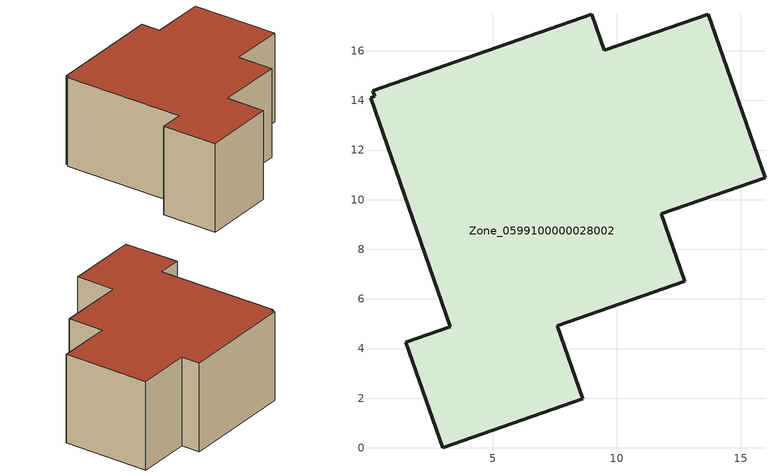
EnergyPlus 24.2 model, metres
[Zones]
Zone_0599100000028002
 floor ground (C_G): 0.08,14.11 0.24,14.17 0.17,14.4 8.99,17.48 9.51,16.02 13.69,17.48 15.98,10.88 11.8,9.43 12.75,6.72 7.61,4.93 8.64,1.97 2.99,0 1.5,4.25 3.3,4.88 z0
 wall outside (C_F): 9.51,16.02 8.99,17.48 0.17,14.4 0.24,14.17 0.08,14.11 3.3,4.88 1.5,4.25 2.99,0 8.64,1.97 7.61,4.93 12.75,6.72 11.8,9.43 15.98,10.88 13.69,17.48 9.51,16.02 z0:7.23
 roof outside (C_R): 0.24,14.17 0.08,14.11 3.3,4.88 1.5,4.25 2.99,0 8.64,1.97 7.61,4.93 12.75,6.72 11.8,9.43 15.98,10.88 13.69,17.48 9.51,16.02 8.99,17.48 0.17,14.4 z7.23
[BUILDING]
Pand.0599100000028002: North Axis=0; Terrain=City; Loads Convergence Tolerance Value=0.04; Temperature Convergence Tolerance Value=0.4; Solar Distribution=FullExterior; Maximum Number of Warmup Days=25; Minimum Number of Warmup Days=1
[Site:Location]
Rotterdam.The.Hague.AP_ZH_NLD Design_Conditions: Latitude=51.96; Longitude=4.45; Time Zone=1; Elevation=-4.5
[SITE:GROUNDTEMPERATURE:BUILDINGSURFACE]
18, 18, 18, 18, 18, 18, 18, 18, 18, 18, 18, 18
[MATERIAL] Thermal Absorptance=0.9; Solar Absorptance=0.7; Visible Absorptance=0.7
Name | Roughness | Thickness | Conductivity | Density | Specific Heat
G.D.1965 | MediumSmooth | 0.15 | 1 | 540 | 1210
F.D.1965 | Rough | 0.3 | 0.857143 | 1920 | 840
R.D.1965 | MediumRough | 0.2 | 0.08 | 1500 | 1000
[CONSTRUCTION]
C_G: G.D.1965
C_F: F.D.1965
C_R: R.D.1965
[ZONE]
Zone_0599100000028002: Type=1; Multiplier=1; Ceiling Height=Autocalculate; Volume=Autocalculate; Floor Area=autocalculate; Part of Total Floor Area=Yes
[ZONEINFILTRATION:DESIGNFLOWRATE]
Infil_Zone_0599100000028002: Zone or ZoneList or Space or SpaceList=Zone_0599100000028002; Schedule=AlwaysOn; Design Flow Rate Calculation Method=Flow/Area; Flow Rate per Floor Area=0.0042; Constant Term Coefficient=1; Temperature Term Coefficient=0; Velocity Term Coefficient=0; Velocity Squared Term Coefficient=0
[HVACTEMPLATE:ZONE:IDEALLOADSAIRSYSTEM]
Zone_0599100000028002: Maximum Heating Supply Air Temperature=50; Minimum Cooling Supply Air Temperature=13; Maximum Heating Supply Air Humidity Ratio=0.0156; Minimum Cooling Supply Air Humidity Ratio=0.0077; Heating Limit=NoLimit; Cooling Limit=NoLimit; Dehumidification Control Type=ConstantSensibleHeatRatio; Cooling Sensible Heat Ratio=0.7; Dehumidification Setpoint=60; Humidification Control Type=None; Humidification Setpoint=30; Outdoor Air Method=None; Outdoor Air Flow Rate per Person=0.00944; Outdoor Air Flow Rate per Zone Floor Area=0; Outdoor Air Flow Rate per Zone=0; Demand Controlled Ventilation Type=None; Outdoor Air Economizer Type=NoEconomizer; Heat Recovery Type=None; Sensible Heat Recovery Effectiveness=0.7; Latent Heat Recovery Effectiveness=0.65
[ZONECONTROL:THERMOSTAT]
ThermostatControl_Zone_0599100000028002: Zone or ZoneList=Zone_0599100000028002; Control Type Schedule=DualSetpointControlType; Control 1=Thermostat_Zone_0599100000028002; Temperature Difference Between Cutout And Setpoint=0
[THERMOSTATSETPOINT:DUALSETPOINT]
Thermostat_Zone_0599100000028002: Heating Setpoint Temperature Schedule=HeatingSetpoint_Zone_0599100000028002; Cooling Setpoint Temperature Schedule=CoolingSetpoint_Zone_0599100000028002
[SCHEDULE:COMPACT]
HeatingSetpoint_Zone_0599100000028002: Through: 12/31, For: AllDays, Until: 24:00, 21
CoolingSetpoint_Zone_0599100000028002: Through: 12/31, For: AllDays, Until: 24:00, 24
DualSetpointControlType: Through: 12/31, For: AllDays, Until: 24:00, 4
AlwaysOn: Through: 12/31, For: AllDays, Until: 24:00, 1
